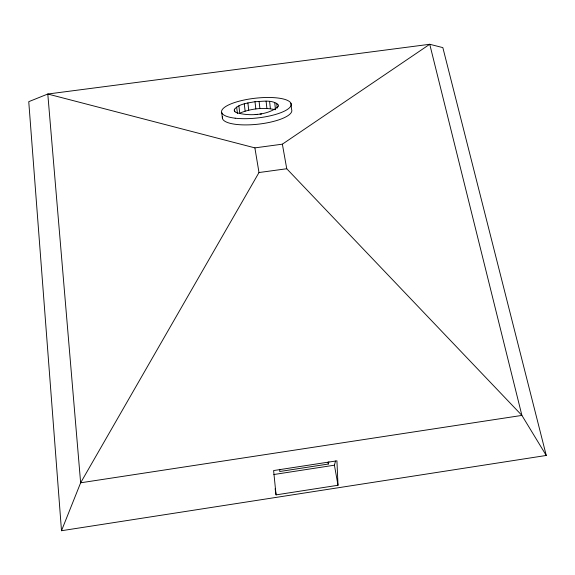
<?xml version="1.0" encoding="UTF-8"?>
<svg xmlns="http://www.w3.org/2000/svg" width="575" height="575" viewBox="0 0 575 575"><rect width="100%" height="100%" fill="white"/><g stroke="black" fill="none" stroke-linecap="round" stroke-linejoin="round"><path stroke-width="0.86" d="M279.817 469.322L279.709 471.514L328.332 464.039L328.864 461.783M234.399 109.286L234.197 110.493L235.779 112.42C248.565 116.466 268.18 115.517 278.487 106.289L278.537 105.088C272.55 99.202 262.588 101.581 255.005 101.689C247.969 103.105 239.487 103.565 234.399 109.286L234.693 111.737M275.123 488.721L276.072 494.874L338.007 485.264L334.42 465.197L335.512 461.042M61.496 530.725L80.637 482.799L258.994 172.536L254.883 147.876L47.79 94.02L28.75 101.674L61.496 530.725L546.25 455.457L442.843 47.617L429.741 44.275L47.79 94.02L80.637 482.799L521.906 415.409L546.25 455.457M282.368 144.174L429.741 44.275L521.906 415.409L286.745 168.748L282.368 144.174L254.883 147.876M274.699 102.4L275.482 109.732C263.645 107.058 250.944 108.653 239.739 113.117L238.869 105.807M273.822 474.526L334.42 465.197M258.994 172.536L286.745 168.748M328.03 462.3L328.332 464.039M221.684 112.391L222.446 118.479M236.648 107.029L237.432 113.548M247.89 102.903L248.731 110.184M244.267 103.823L245.123 111.112M255.005 101.689L255.825 108.962M259.081 101.301L259.9 108.582M266.096 101.171L266.893 108.459M269.596 101.416L270.387 108.718M276.712 103.22L277.229 108.129M290.936 103.212L291.547 109.293A34.946 10.084 -6.4 0 1 257.19 124.293A34.946 10.084 -6.4 0 1 222.626 116.473M276.072 494.874L273.607 470.558L336.928 460.827L338.007 485.264M255.235 114.59A28.498 8.424 -6.4 0 1 257.643 114.303M260.065 114.073A28.498 8.424 -6.4 0 1 261.668 113.958M235.153 118.191A35.017 9.926 -6.4 0 0 290.914 105.822A35.017 9.926 -6.4 0 0 243.16 100.215A35.017 9.926 -6.4 0 0 235.153 118.191"/></g></svg>
